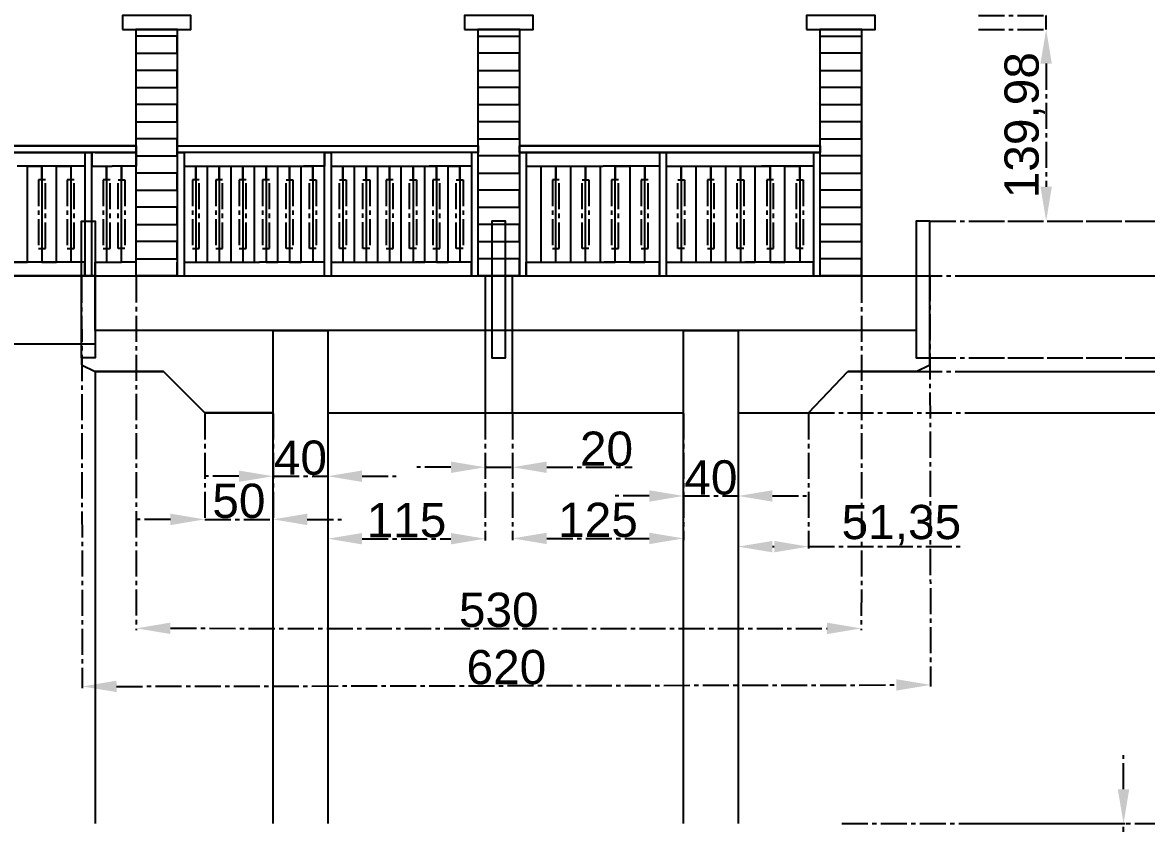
# Model space of a CAD drawing. Header units: centimetres. Extents: x -483 to 5478, y -332 to 3204.
# Drawn here: x 1262 to 2083, y 2025 to 2610 of the extents above; entities that cross this region are included whole.
import ezdxf

# ---------------------------------------------------------------- set-up
doc = ezdxf.new("R2010")
doc.units = ezdxf.units.CM
doc.linetypes.add('AXES2', pattern=[28.575, 19.05, -3.175, 3.175, -3.175])
doc.styles.get("Standard").update_dxf_attribs({"font": 'arial.ttf'})
doc.dimstyles.new('ISO-25', dxfattribs={"dimtxt": 25, "dimasz": 25, "dimexe": 1.25, "dimexo": 0.625, "dimtad": 1, "dimtxsty": 'Standard', "dimcen": 2.5, "dimadec": 0, "dimazin": 0, "dimtfac": 1, "dimtmove": 0, "dimatfit": 3, "dimfxl": 1, "dimarcsym": 0})

# ---------------------------------------------------------------- blocks, each defined once
blk = doc.blocks.new('*D111')
at = {"color": 0, "linetype": 'AXES2', "lineweight": -2, "transparency": 16777216}
for p, q in [((2066.56, 2049.64), (2066.56, 2074.64)), ((1860.56, 2024.64), (2067.81, 2024.64)), ((2066.56, 1974.64), (2066.56, 2024.64)), ((1860.56, 1974.64), (2067.81, 1974.64)), ((2066.56, 1949.64), (2066.56, 1924.64))]:
    blk.add_line(p, q, dxfattribs=at)
at = {"color": 0, "linetype": 'AXES2', "transparency": 16777216}
for points in [[(2062.39, 2049.64), (2070.73, 2049.64), (2066.56, 2024.64)], [(2062.39, 1949.64), (2070.73, 1949.64), (2066.56, 1974.64)]]:
    blk.add_solid(points, dxfattribs=at)
at = {"layer": 'Defpoints', "color": 0, "linetype": 'AXES2', "transparency": 16777216}
for p in [(1859.94, 2024.64), (2066.56, 2024.64), (1859.94, 1974.64)]:
    blk.add_point(p, dxfattribs=at)
at = {"color": 0, "linetype": 'AXES2', "transparency": 16777216, "insert": (2053.17, 1999.64), "char_height": 25, "attachment_point": 5, "rotation": 90}
blk.add_mtext('50', dxfattribs=at)
blk = doc.blocks.new('*D117')
at = {"color": 0, "linetype": 'AXES2', "lineweight": -2, "transparency": 16777216}
for p, q in [((2010.01, 2639.64), (2010.01, 2699.26)), ((1960.56, 2614.64), (2011.26, 2614.64)), ((2010.01, 2604.64), (2010.01, 2614.64)), ((1960.56, 2604.64), (2011.26, 2604.64)), ((2010.01, 2579.64), (2010.01, 2554.64))]:
    blk.add_line(p, q, dxfattribs=at)
at = {"color": 0, "linetype": 'AXES2', "transparency": 16777216}
for points in [[(2005.84, 2639.64), (2014.17, 2639.64), (2010.01, 2614.64)], [(2005.84, 2579.64), (2014.17, 2579.64), (2010.01, 2604.64)]]:
    blk.add_solid(points, dxfattribs=at)
at = {"layer": 'Defpoints', "color": 0, "linetype": 'AXES2', "transparency": 16777216}
for p in [(1959.94, 2614.64), (2010.01, 2614.64), (1959.94, 2604.64)]:
    blk.add_point(p, dxfattribs=at)
at = {"color": 0, "linetype": 'AXES2', "transparency": 16777216, "insert": (1996.62, 2681.95), "char_height": 25, "attachment_point": 5, "rotation": 90}
blk.add_mtext('10', dxfattribs=at)
blk = doc.blocks.new('*D118')
at = {"color": 0, "linetype": 'AXES2', "lineweight": -2, "transparency": 16777216}
for p, q in [((1960.56, 2604.64), (2011.26, 2604.64)), ((2010.01, 2579.64), (2010.01, 2489.66)), ((1960.56, 2464.66), (2011.26, 2464.66))]:
    blk.add_line(p, q, dxfattribs=at)
at = {"color": 0, "linetype": 'AXES2', "transparency": 16777216}
for points in [[(2005.84, 2579.64), (2014.17, 2579.64), (2010.01, 2604.64)], [(2005.84, 2489.66), (2014.17, 2489.66), (2010.01, 2464.66)]]:
    blk.add_solid(points, dxfattribs=at)
at = {"layer": 'Defpoints', "color": 0, "linetype": 'AXES2', "transparency": 16777216}
for p in [(1959.94, 2604.64), (1959.94, 2464.66), (2010.01, 2464.66)]:
    blk.add_point(p, dxfattribs=at)
at = {"color": 0, "linetype": 'AXES2', "transparency": 16777216, "insert": (1994.36, 2534.65), "char_height": 25, "attachment_point": 5, "rotation": 90}
blk.add_mtext('139,98', dxfattribs=at)
blk = doc.blocks.new('*D119')
at = {"color": 0, "linetype": 'AXES2', "lineweight": -2, "transparency": 16777216}
for p, q in [((2503.73, 2489.66), (2503.73, 2514.66)), ((1960.56, 2464.66), (2504.98, 2464.66)), ((2503.73, 2464.66), (2503.73, 2424.64)), ((1960.56, 2424.64), (2504.98, 2424.64)), ((2503.73, 2399.64), (2503.73, 2288.27))]:
    blk.add_line(p, q, dxfattribs=at)
at = {"color": 0, "linetype": 'AXES2', "transparency": 16777216}
for points in [[(2499.56, 2489.66), (2507.89, 2489.66), (2503.73, 2464.66)], [(2499.56, 2399.64), (2507.89, 2399.64), (2503.73, 2424.64)]]:
    blk.add_solid(points, dxfattribs=at)
at = {"layer": 'Defpoints', "color": 0, "linetype": 'AXES2', "transparency": 16777216}
for p in [(1959.94, 2464.66), (1959.94, 2424.64), (2503.73, 2424.64)]:
    blk.add_point(p, dxfattribs=at)
at = {"color": 0, "linetype": 'AXES2', "transparency": 16777216, "insert": (2488.08, 2331.46), "char_height": 25, "attachment_point": 5, "rotation": 90}
blk.add_mtext('40,02', dxfattribs=at)
blk = doc.blocks.new('*D120')
at = {"color": 0, "linetype": 'AXES2', "lineweight": -2, "transparency": 16777216}
for p, q in [((2403.25, 2389.66), (2403.25, 2414.66)), ((1960.56, 2364.66), (2404.5, 2364.66)), ((2403.25, 2364.66), (2403.25, 2354.66)), ((1960.56, 2354.66), (2404.5, 2354.66)), ((2403.25, 2329.66), (2403.25, 2270.03))]:
    blk.add_line(p, q, dxfattribs=at)
at = {"color": 0, "linetype": 'AXES2', "transparency": 16777216}
for points in [[(2399.08, 2389.66), (2407.41, 2389.66), (2403.25, 2364.66)], [(2399.08, 2329.66), (2407.41, 2329.66), (2403.25, 2354.66)]]:
    blk.add_solid(points, dxfattribs=at)
at = {"layer": 'Defpoints', "color": 0, "linetype": 'AXES2', "transparency": 16777216}
for p in [(1959.94, 2364.66), (1959.94, 2354.66), (2403.25, 2354.66)]:
    blk.add_point(p, dxfattribs=at)
at = {"color": 0, "linetype": 'AXES2', "transparency": 16777216, "insert": (2389.86, 2287.34), "char_height": 25, "attachment_point": 5, "rotation": 90}
blk.add_mtext('10', dxfattribs=at)
blk = doc.blocks.new('*D121')
at = {"color": 0, "linetype": 'AXES2', "lineweight": -2, "transparency": 16777216}
for p, q in [((2294.49, 2379.66), (2294.49, 2404.66)), ((1960.56, 2354.66), (2295.74, 2354.66)), ((2294.49, 2354.66), (2294.49, 2324.66)), ((1960.56, 2324.66), (2295.74, 2324.66)), ((2294.49, 2299.66), (2294.49, 2237.7))]:
    blk.add_line(p, q, dxfattribs=at)
at = {"color": 0, "linetype": 'AXES2', "transparency": 16777216}
for points in [[(2290.32, 2379.66), (2298.66, 2379.66), (2294.49, 2354.66)], [(2290.32, 2299.66), (2298.66, 2299.66), (2294.49, 2324.66)]]:
    blk.add_solid(points, dxfattribs=at)
at = {"layer": 'Defpoints', "color": 0, "linetype": 'AXES2', "transparency": 16777216}
for p in [(1959.94, 2354.66), (1959.94, 2324.66), (2294.49, 2324.66)]:
    blk.add_point(p, dxfattribs=at)
at = {"color": 0, "linetype": 'AXES2', "transparency": 16777216, "insert": (2281.09, 2256.18), "char_height": 25, "attachment_point": 5, "rotation": 90}
blk.add_mtext('30', dxfattribs=at)
blk = doc.blocks.new('*D122')
at = {"color": 0, "linetype": 'AXES2', "lineweight": -2, "transparency": 16777216}
for p, q in [((1960.56, 2324.66), (2143.24, 2324.66)), ((2141.99, 2049.64), (2141.99, 2299.66)), ((1960.56, 2024.64), (2143.24, 2024.64))]:
    blk.add_line(p, q, dxfattribs=at)
at = {"color": 0, "linetype": 'AXES2', "transparency": 16777216}
for points in [[(2137.83, 2299.66), (2146.16, 2299.66), (2141.99, 2324.66)], [(2137.83, 2049.64), (2146.16, 2049.64), (2141.99, 2024.64)]]:
    blk.add_solid(points, dxfattribs=at)
at = {"layer": 'Defpoints', "color": 0, "linetype": 'AXES2', "transparency": 16777216}
for p in [(1959.94, 2324.66), (2141.99, 2324.66), (1959.94, 2024.64)]:
    blk.add_point(p, dxfattribs=at)
at = {"color": 0, "linetype": 'AXES2', "transparency": 16777216, "insert": (2126.34, 2174.65), "char_height": 25, "attachment_point": 5, "rotation": 90}
blk.add_mtext('300,02', dxfattribs=at)
blk = doc.blocks.new('*D139')
at = {"color": 0, "linetype": 'AXES2', "lineweight": -2, "transparency": 16777216}
for p, q in [((1344.94, 2424.09), (1344.91, 2165.93)), ((1874.94, 2424.03), (1874.91, 2165.88)), ((1369.91, 2167.18), (1849.91, 2167.13))]:
    blk.add_line(p, q, dxfattribs=at)
at = {"color": 0, "linetype": 'AXES2', "transparency": 16777216}
for points in [[(1369.91, 2171.35), (1369.91, 2163.01), (1344.91, 2167.18)], [(1849.91, 2171.3), (1849.91, 2162.96), (1874.91, 2167.13)]]:
    blk.add_solid(points, dxfattribs=at)
at = {"layer": 'Defpoints', "color": 0, "linetype": 'AXES2', "transparency": 16777216}
for p in [(1344.94, 2424.71), (1874.94, 2424.66), (1874.91, 2167.13)]:
    blk.add_point(p, dxfattribs=at)
at = {"color": 0, "linetype": 'AXES2', "transparency": 16777216, "insert": (1609.91, 2180.55), "char_height": 25, "attachment_point": 5, "rotation": 359.994}
blk.add_mtext('530', dxfattribs=at)
blk = doc.blocks.new('*D140')
at = {"color": 0, "linetype": 'AXES2', "lineweight": -2, "transparency": 16777216}
for p, q in [((1304.94, 2424.01), (1305.49, 2123.48)), ((1924.94, 2425.16), (1925.49, 2124.63)), ((1330.49, 2124.78), (1900.49, 2125.83))]:
    blk.add_line(p, q, dxfattribs=at)
at = {"color": 0, "linetype": 'AXES2', "transparency": 16777216}
for points in [[(1330.48, 2128.95), (1330.5, 2120.61), (1305.49, 2124.73)], [(1900.48, 2130), (1900.5, 2121.67), (1925.49, 2125.88)]]:
    blk.add_solid(points, dxfattribs=at)
at = {"layer": 'Defpoints', "color": 0, "linetype": 'AXES2', "transparency": 16777216}
for p in [(1304.94, 2424.64), (1924.94, 2425.78), (1925.49, 2125.88)]:
    blk.add_point(p, dxfattribs=at)
at = {"color": 0, "linetype": 'AXES2', "transparency": 16777216, "insert": (1615.47, 2138.7), "char_height": 25, "attachment_point": 5, "rotation": 0.10603}
blk.add_mtext('620', dxfattribs=at)
blk = doc.blocks.new('*D141')
at = {"color": 0, "linetype": 'AXES2', "lineweight": -2, "transparency": 16777216}
for p, q in [((1394.94, 2324.03), (1394.94, 2245.49)), ((1444.94, 2324.03), (1444.94, 2245.49)), ((1369.94, 2246.74), (1344.94, 2246.74)), ((1394.94, 2246.74), (1444.94, 2246.74)), ((1469.94, 2246.74), (1494.94, 2246.74))]:
    blk.add_line(p, q, dxfattribs=at)
at = {"color": 0, "linetype": 'AXES2', "transparency": 16777216}
for points in [[(1369.94, 2250.91), (1369.94, 2242.58), (1394.94, 2246.74)], [(1469.94, 2250.91), (1469.94, 2242.58), (1444.94, 2246.74)]]:
    blk.add_solid(points, dxfattribs=at)
at = {"layer": 'Defpoints', "color": 0, "linetype": 'AXES2', "transparency": 16777216}
for p in [(1394.94, 2324.66), (1444.94, 2324.66), (1444.94, 2246.74)]:
    blk.add_point(p, dxfattribs=at)
at = {"color": 0, "linetype": 'AXES2', "transparency": 16777216, "insert": (1419.94, 2260.13), "char_height": 25, "attachment_point": 5}
blk.add_mtext('50', dxfattribs=at)
blk = doc.blocks.new('*D142')
at = {"color": 0, "linetype": 'AXES2', "lineweight": -2, "transparency": 16777216}
for p, q in [((1444.94, 2324.03), (1444.94, 2277.02)), ((1484.94, 2324.03), (1484.94, 2277.02)), ((1419.94, 2278.27), (1394.94, 2278.27)), ((1444.94, 2278.27), (1484.94, 2278.27)), ((1509.94, 2278.27), (1534.94, 2278.27))]:
    blk.add_line(p, q, dxfattribs=at)
at = {"color": 0, "linetype": 'AXES2', "transparency": 16777216}
for points in [[(1419.94, 2282.44), (1419.94, 2274.1), (1444.94, 2278.27)], [(1509.94, 2282.44), (1509.94, 2274.1), (1484.94, 2278.27)]]:
    blk.add_solid(points, dxfattribs=at)
at = {"layer": 'Defpoints', "color": 0, "linetype": 'AXES2', "transparency": 16777216}
for p in [(1444.94, 2324.66), (1484.94, 2324.66), (1484.94, 2278.27)]:
    blk.add_point(p, dxfattribs=at)
at = {"color": 0, "linetype": 'AXES2', "transparency": 16777216, "insert": (1464.94, 2291.66), "char_height": 25, "attachment_point": 5}
blk.add_mtext('40', dxfattribs=at)
blk = doc.blocks.new('*D143')
at = {"color": 0, "linetype": 'AXES2', "lineweight": -2, "transparency": 16777216}
for p, q in [((1484.94, 2324.03), (1484.94, 2231.39)), ((1599.94, 2324.03), (1599.94, 2231.39)), ((1509.94, 2232.64), (1574.94, 2232.64))]:
    blk.add_line(p, q, dxfattribs=at)
at = {"color": 0, "linetype": 'AXES2', "transparency": 16777216}
for points in [[(1509.94, 2236.8), (1509.94, 2228.47), (1484.94, 2232.64)], [(1574.94, 2236.8), (1574.94, 2228.47), (1599.94, 2232.64)]]:
    blk.add_solid(points, dxfattribs=at)
at = {"layer": 'Defpoints', "color": 0, "linetype": 'AXES2', "transparency": 16777216}
for p in [(1484.94, 2324.66), (1599.94, 2324.66), (1599.94, 2232.64)]:
    blk.add_point(p, dxfattribs=at)
at = {"color": 0, "linetype": 'AXES2', "transparency": 16777216, "insert": (1542.44, 2246.02), "char_height": 25, "attachment_point": 5}
blk.add_mtext('115', dxfattribs=at)
blk = doc.blocks.new('*D144')
at = {"color": 0, "linetype": 'AXES2', "lineweight": -2, "transparency": 16777216}
for p, q in [((1599.94, 2324.03), (1599.94, 2283.56)), ((1619.94, 2324.03), (1619.94, 2283.56)), ((1574.94, 2284.81), (1549.94, 2284.81)), ((1599.94, 2284.81), (1619.94, 2284.81)), ((1644.94, 2284.81), (1707.34, 2284.81))]:
    blk.add_line(p, q, dxfattribs=at)
at = {"color": 0, "linetype": 'AXES2', "transparency": 16777216}
for points in [[(1574.94, 2288.98), (1574.94, 2280.65), (1599.94, 2284.81)], [(1644.94, 2288.98), (1644.94, 2280.65), (1619.94, 2284.81)]]:
    blk.add_solid(points, dxfattribs=at)
at = {"layer": 'Defpoints', "color": 0, "linetype": 'AXES2', "transparency": 16777216}
for p in [(1599.94, 2324.66), (1619.94, 2324.66), (1619.94, 2284.81)]:
    blk.add_point(p, dxfattribs=at)
at = {"color": 0, "linetype": 'AXES2', "transparency": 16777216, "insert": (1688.64, 2298.2), "char_height": 25, "attachment_point": 5}
blk.add_mtext('20', dxfattribs=at)
blk = doc.blocks.new('*D145')
at = {"color": 0, "linetype": 'AXES2', "lineweight": -2, "transparency": 16777216}
for p, q in [((1619.94, 2324.03), (1619.94, 2231.6)), ((1744.94, 2324.03), (1744.94, 2231.6)), ((1644.94, 2232.85), (1719.94, 2232.85))]:
    blk.add_line(p, q, dxfattribs=at)
at = {"color": 0, "linetype": 'AXES2', "transparency": 16777216}
for points in [[(1644.94, 2237.01), (1644.94, 2228.68), (1619.94, 2232.85)], [(1719.94, 2237.01), (1719.94, 2228.68), (1744.94, 2232.85)]]:
    blk.add_solid(points, dxfattribs=at)
at = {"layer": 'Defpoints', "color": 0, "linetype": 'AXES2', "transparency": 16777216}
for p in [(1619.94, 2324.66), (1744.94, 2324.66), (1744.94, 2232.85)]:
    blk.add_point(p, dxfattribs=at)
at = {"color": 0, "linetype": 'AXES2', "transparency": 16777216, "insert": (1682.44, 2246.24), "char_height": 25, "attachment_point": 5}
blk.add_mtext('125', dxfattribs=at)
blk = doc.blocks.new('*D146')
at = {"color": 0, "linetype": 'AXES2', "lineweight": -2, "transparency": 16777216}
for p, q in [((1744.94, 2324.03), (1744.94, 2262.6)), ((1784.94, 2324.03), (1784.94, 2262.6)), ((1719.94, 2263.85), (1694.94, 2263.85)), ((1744.94, 2263.85), (1784.94, 2263.85)), ((1809.94, 2263.85), (1834.94, 2263.85))]:
    blk.add_line(p, q, dxfattribs=at)
at = {"color": 0, "linetype": 'AXES2', "transparency": 16777216}
for points in [[(1719.94, 2268.01), (1719.94, 2259.68), (1744.94, 2263.85)], [(1809.94, 2268.01), (1809.94, 2259.68), (1784.94, 2263.85)]]:
    blk.add_solid(points, dxfattribs=at)
at = {"layer": 'Defpoints', "color": 0, "linetype": 'AXES2', "transparency": 16777216}
for p in [(1744.94, 2324.66), (1784.94, 2324.66), (1784.94, 2263.85)]:
    blk.add_point(p, dxfattribs=at)
at = {"color": 0, "linetype": 'AXES2', "transparency": 16777216, "insert": (1764.94, 2277.24), "char_height": 25, "attachment_point": 5}
blk.add_mtext('40', dxfattribs=at)
blk = doc.blocks.new('*D147')
at = {"color": 0, "linetype": 'AXES2', "lineweight": -2, "transparency": 16777216}
for p, q in [((1784.94, 2324.03), (1784.94, 2225.6)), ((1836.29, 2324.03), (1836.29, 2225.6)), ((1809.94, 2226.85), (1811.29, 2226.85)), ((1836.29, 2226.85), (1947.09, 2226.85))]:
    blk.add_line(p, q, dxfattribs=at)
at = {"color": 0, "linetype": 'AXES2', "transparency": 16777216}
for points in [[(1809.94, 2231.01), (1809.94, 2222.68), (1784.94, 2226.85)], [(1811.29, 2231.01), (1811.29, 2222.68), (1836.29, 2226.85)]]:
    blk.add_solid(points, dxfattribs=at)
at = {"layer": 'Defpoints', "color": 0, "linetype": 'AXES2', "transparency": 16777216}
for p in [(1784.94, 2324.66), (1836.29, 2324.66), (1836.29, 2226.85)]:
    blk.add_point(p, dxfattribs=at)
at = {"color": 0, "linetype": 'AXES2', "transparency": 16777216, "insert": (1904.19, 2242.5), "char_height": 25, "attachment_point": 5}
blk.add_mtext('51,35', dxfattribs=at)

msp = doc.modelspace()

# ---------------------------------------------------------------- hatches: boundary and pattern name
at = {"linetype": 'AXES2'}
h = msp.add_hatch(dxfattribs=at)
h.set_pattern_fill('ESCHER', color=256)
h.set_pattern_definition([(60, (76.89, 2533.01), (-30.48, -7e-09), [27.94, -2.54]), (180, (76.89, 2533.01), (15.24, -26.39645), [27.94, -2.54]), (300, (76.89, 2533.01), (30.48, -7e-09), [27.94, -2.54]), (60, (79.43, 2533.01), (-30.48, -7e-09), [5.08, -25.4]), (300, (79.43, 2533.01), (30.48, -7e-09), [5.08, -25.4]), (60, (75.62, 2535.21), (-30.48, -7e-09), [5.08, -25.4]), (180, (75.62, 2535.21), (15.24, -26.39645), [5.08, -25.4]), (300, (75.62, 2530.81), (30.48, -7e-09), [5.08, -25.4]), (180, (75.62, 2530.81), (15.24, -26.39645), [5.08, -25.4]), (60, (66.73, 2533.01), (-30.48, -7e-09), [5.08, -25.4]), (300, (66.73, 2533.01), (30.48, -7e-09), [5.08, -25.4]), (60, (81.97, 2524.211), (-30.48, -7e-09), [5.08, -25.4]), (180, (81.97, 2524.211), (15.24, -26.39645), [5.08, -25.4]), (300, (81.97, 2541.81), (30.48, -7e-09), [5.08, -25.4]), (180, (81.97, 2541.81), (15.24, -26.39645), [5.08, -25.4]), (0, (81.97, 2537.41), (-15.24, 26.39645), [17.78, -12.7]), (0, (81.97, 2528.61), (-15.24, 26.39645), [17.78, -12.7]), (120, (78.16, 2539.61), (-30.48, 7e-09), [17.78, -12.7]), (120, (70.54, 2535.21), (-30.48, 7e-09), [17.78, -12.7]), (240, (70.54, 2530.81), (15.24, -26.39645), [17.78, -12.7]), (240, (78.16, 2526.41), (15.24, -26.39645), [17.78, -12.7])])
h.paths.add_polyline_path([(1569.652, 2536.78), (1466.662, 2536.78), (1361.357, 2536.78), (1183.149, 2536.78), (522.391, 2536.78)])
at = {"linetype": 'AXES2', "true_color": 0x636466}
h = msp.add_hatch(dxfattribs=at)
h.set_pattern_fill('GRASS', color=251)
h.set_pattern_definition([(90, (3110.786, 2192.773), (-17.96051, 17.96051), [4.7625, -31.15852]), (45, (3110.786, 2192.773), (-17.96051, 17.96051), [4.7625, -20.6375]), (135, (3110.786, 2192.773), (-17.96051, -17.96051), [4.7625, -20.6375])])
edge = h.paths.add_edge_path()
edge.add_line((214.936, 2374.637), (214.936, 2324.637))
edge.add_line((914.936, 1974.637), (214.936, 2324.637))
edge.add_line((214.936, 2374.637), (914.936, 2024.637))
edge.add_line((914.936, 2024.637), (1359.936, 2024.637))
edge.add_line((1357.792, 1924.637), (914.936, 1974.637))

# ---------------------------------------------------------------- linework, layer by layer
at = {"linetype": 'ByBlock'}
for p, q in [((1374.936, 2599.655), (1344.936, 2599.655)), ((1374.936, 2587.155), (1374.936, 2599.655)), ((1594.936, 2587.155), (1594.936, 2599.655)), ((1594.936, 2599.655), (1624.936, 2599.655)), ((1844.936, 2587.155), (1844.936, 2599.655)), ((1844.936, 2599.655), (1874.936, 2599.655)), ((1344.936, 2574.655), (1344.936, 2587.155)), ((1344.936, 2587.155), (1374.936, 2587.155)), ((1624.936, 2587.155), (1594.936, 2587.155)), ((1624.936, 2574.655), (1624.936, 2587.155)), ((1874.936, 2587.155), (1844.936, 2587.155)), ((1874.936, 2574.655), (1874.936, 2587.155)), ((1374.936, 2574.655), (1344.936, 2574.655)), ((1374.936, 2562.155), (1374.936, 2574.655)), ((1594.936, 2562.155), (1594.936, 2574.655)), ((1594.936, 2574.655), (1624.936, 2574.655)), ((1844.936, 2562.155), (1844.936, 2574.655)), ((1844.936, 2574.655), (1874.936, 2574.655)), ((1344.936, 2549.655), (1344.936, 2562.155)), ((1344.936, 2562.155), (1374.936, 2562.155)), ((1624.936, 2562.155), (1594.936, 2562.155)), ((1624.936, 2549.655), (1624.936, 2562.155)), ((1874.936, 2562.155), (1844.936, 2562.155)), ((1874.936, 2549.655), (1874.936, 2562.155)), ((1374.936, 2549.655), (1344.936, 2549.655)), ((1374.936, 2537.155), (1374.936, 2549.655)), ((1594.936, 2537.155), (1594.936, 2549.655)), ((1594.936, 2549.655), (1624.936, 2549.655)), ((1844.936, 2537.155), (1844.936, 2549.655)), ((1844.936, 2549.655), (1874.936, 2549.655)), ((1344.936, 2524.655), (1344.936, 2537.155)), ((1344.936, 2537.155), (1374.936, 2537.155)), ((1624.936, 2537.155), (1594.936, 2537.155)), ((1624.936, 2524.655), (1624.936, 2537.155)), ((1874.936, 2537.155), (1844.936, 2537.155)), ((1874.936, 2524.655), (1874.936, 2537.155)), ((1374.936, 2524.655), (1344.936, 2524.655)), ((1374.936, 2512.155), (1374.936, 2524.655)), ((1594.936, 2512.155), (1594.936, 2524.655)), ((1594.936, 2524.655), (1624.936, 2524.655)), ((1844.936, 2512.155), (1844.936, 2524.655)), ((1844.936, 2524.655), (1874.936, 2524.655)), ((1344.936, 2519.637), (104.936, 2519.637)), ((104.936, 2519.637), (1344.936, 2519.637)), ((1344.936, 2514.637), (104.936, 2514.637)), ((1181.606, 2514.637), (1312.436, 2514.637)), ((1312.436, 2514.637), (1307.436, 2514.637)), ((1307.436, 2514.637), (1307.436, 2424.637)), ((1307.436, 2514.637), (1307.436, 2504.637)), ((1312.436, 2424.637), (1312.436, 2514.637)), ((1314.936, 2514.637), (1312.436, 2514.637)), ((1312.436, 2514.637), (1312.436, 2504.637)), ((1314.936, 2514.637), (1344.936, 2514.637)), ((1344.936, 2514.637), (1344.936, 2519.637)), ((1344.936, 2519.637), (1344.936, 2514.637)), ((1344.936, 2514.637), (1344.936, 2504.637)), ((1374.936, 2514.637), (1374.936, 2519.637)), ((1374.936, 2519.637), (1594.936, 2519.637)), ((1374.936, 2514.637), (1379.936, 2514.637)), ((1374.936, 2514.637), (1374.936, 2504.637)), ((1594.936, 2514.637), (1374.936, 2514.637)), ((1379.936, 2514.637), (1379.936, 2424.637)), ((1482.436, 2424.655), (1482.436, 2514.655)), ((1482.436, 2514.655), (1487.436, 2514.655)), ((1482.436, 2514.655), (1482.436, 2504.655)), ((1487.436, 2514.655), (1487.436, 2424.655)), ((1594.936, 2514.637), (1589.936, 2514.637)), ((1589.936, 2514.637), (1589.936, 2424.637)), ((1589.936, 2514.637), (1589.936, 2504.637)), ((1594.936, 2519.637), (1594.936, 2514.637)), ((1624.936, 2519.637), (1624.936, 2514.637)), ((1844.936, 2519.637), (1624.936, 2519.637)), ((1624.936, 2514.637), (1624.936, 2519.637)), ((1624.936, 2519.637), (1844.936, 2519.637)), ((1624.936, 2514.637), (1629.936, 2514.637)), ((1624.936, 2514.637), (1844.936, 2514.637)), ((1844.936, 2514.637), (1624.936, 2514.637)), ((1629.936, 2514.637), (1629.936, 2424.637)), ((1629.936, 2514.637), (1629.936, 2504.637)), ((1732.436, 2514.655), (1727.436, 2514.655)), ((1727.436, 2514.655), (1727.436, 2424.655)), ((1727.436, 2514.637), (1727.436, 2504.637)), ((1732.436, 2424.655), (1732.436, 2514.655)), ((1844.936, 2514.637), (1839.936, 2514.637)), ((1839.936, 2514.637), (1839.936, 2424.637)), ((1839.936, 2514.637), (1839.936, 2504.637)), ((1844.936, 2514.637), (1844.936, 2519.637)), ((1844.936, 2519.637), (1844.936, 2514.637)), ((1344.936, 2499.655), (1344.936, 2512.155)), ((1344.936, 2512.155), (1374.936, 2512.155)), ((1624.936, 2512.155), (1594.936, 2512.155)), ((1624.936, 2499.655), (1624.936, 2512.155)), ((1874.936, 2512.155), (1844.936, 2512.155)), ((1874.936, 2499.655), (1874.936, 2512.155)), ((1307.436, 2504.637), (1257.966, 2504.637)), ((1265.526, 2434.637), (1265.526, 2504.637)), ((1265.526, 2504.637), (1276.016, 2504.637)), ((1276.016, 2504.637), (1276.016, 2434.637)), ((1286.506, 2434.637), (1286.506, 2504.637)), ((1286.506, 2504.637), (1296.996, 2504.637)), ((1296.996, 2504.637), (1296.996, 2434.637)), ((1312.436, 2504.637), (1327.253, 2504.637)), ((1312.436, 2504.637), (1323.266, 2504.637)), ((1323.266, 2504.637), (1323.266, 2434.637)), ((1344.936, 2504.637), (1327.253, 2504.637)), ((1334.096, 2434.637), (1334.096, 2504.637)), ((1374.936, 2499.655), (1344.936, 2499.655)), ((1374.936, 2487.155), (1374.936, 2499.655)), ((1379.936, 2504.637), (1467.111, 2504.637)), ((1379.936, 2504.637), (1388.476, 2504.637)), ((1388.476, 2504.637), (1388.476, 2434.637)), ((1397.016, 2434.637), (1397.016, 2504.637)), ((1397.016, 2504.637), (1405.556, 2504.637)), ((1405.556, 2504.637), (1405.556, 2434.637)), ((1414.196, 2434.637), (1414.196, 2504.637)), ((1414.196, 2504.637), (1422.736, 2504.637)), ((1422.736, 2504.637), (1422.736, 2434.637)), ((1431.276, 2434.637), (1431.276, 2504.637)), ((1431.276, 2504.637), (1439.816, 2504.637)), ((1439.816, 2504.637), (1439.816, 2434.637)), ((1448.356, 2434.637), (1448.356, 2504.637)), ((1448.356, 2504.637), (1456.896, 2504.637)), ((1456.896, 2504.637), (1456.896, 2434.637)), ((1465.436, 2434.637), (1465.436, 2504.637)), ((1465.436, 2504.637), (1473.976, 2504.637)), ((1482.436, 2504.655), (1467.111, 2504.637)), ((1473.976, 2504.637), (1473.976, 2434.637)), ((1487.436, 2504.661), (1560.022, 2504.661)), ((1487.436, 2504.661), (1495.976, 2504.661)), ((1495.976, 2504.661), (1495.976, 2434.661)), ((1504.516, 2434.661), (1504.516, 2504.661)), ((1504.516, 2504.661), (1513.056, 2504.661)), ((1513.056, 2504.661), (1513.056, 2434.661)), ((1521.596, 2434.661), (1521.596, 2504.661)), ((1521.596, 2504.661), (1530.136, 2504.661)), ((1530.136, 2504.661), (1530.136, 2434.661)), ((1538.676, 2434.661), (1538.676, 2504.661)), ((1538.676, 2504.661), (1547.216, 2504.661)), ((1547.216, 2504.661), (1547.216, 2434.661)), ((1555.756, 2434.661), (1555.756, 2504.661)), ((1555.756, 2504.661), (1564.296, 2504.661)), ((1589.936, 2504.637), (1558.911, 2504.637)), ((1564.296, 2504.661), (1564.296, 2434.661)), ((1572.836, 2434.661), (1572.836, 2504.661)), ((1572.836, 2504.661), (1581.376, 2504.661)), ((1581.376, 2504.661), (1581.376, 2434.661)), ((1594.936, 2487.155), (1594.936, 2499.655)), ((1594.936, 2499.655), (1624.936, 2499.655)), ((1629.936, 2504.637), (1686.247, 2504.637)), ((1629.936, 2504.637), (1640.766, 2504.637)), ((1640.766, 2504.637), (1640.766, 2434.637)), ((1651.596, 2434.637), (1651.596, 2504.637)), ((1651.596, 2504.637), (1662.426, 2504.637)), ((1662.426, 2504.637), (1662.426, 2434.637)), ((1673.256, 2434.637), (1673.256, 2504.637)), ((1673.256, 2504.637), (1684.086, 2504.637)), ((1684.086, 2504.637), (1684.086, 2434.637)), ((1727.436, 2504.637), (1686.247, 2504.637)), ((1694.916, 2434.637), (1694.916, 2504.637)), ((1694.916, 2504.637), (1705.746, 2504.637)), ((1705.746, 2504.637), (1705.746, 2434.637)), ((1716.576, 2434.637), (1716.576, 2504.637)), ((1732.436, 2504.637), (1801.89, 2504.637)), ((1732.436, 2504.637), (1743.266, 2504.637)), ((1743.266, 2504.637), (1743.266, 2434.637)), ((1754.096, 2434.637), (1754.096, 2504.637)), ((1754.096, 2504.637), (1764.926, 2504.637)), ((1764.926, 2504.637), (1764.926, 2434.637)), ((1775.756, 2434.637), (1775.756, 2504.637)), ((1775.756, 2504.637), (1786.586, 2504.637)), ((1786.586, 2504.637), (1786.586, 2434.637)), ((1797.416, 2434.637), (1797.416, 2504.637)), ((1797.416, 2504.637), (1808.246, 2504.637)), ((1839.936, 2504.637), (1801.89, 2504.637)), ((1808.246, 2504.637), (1808.246, 2434.637)), ((1819.076, 2434.637), (1819.076, 2504.637)), ((1819.076, 2504.637), (1829.906, 2504.637)), ((1829.906, 2504.637), (1829.906, 2434.637)), ((1844.936, 2487.155), (1844.936, 2499.655)), ((1844.936, 2499.655), (1874.936, 2499.655)), ((1344.936, 2474.655), (1344.936, 2487.155)), ((1344.936, 2487.155), (1374.936, 2487.155)), ((1624.936, 2487.155), (1594.936, 2487.155)), ((1624.936, 2474.655), (1624.936, 2487.155)), ((1874.936, 2487.155), (1844.936, 2487.155)), ((1874.936, 2474.655), (1874.936, 2487.155)), ((1374.936, 2474.655), (1344.936, 2474.655)), ((1374.936, 2462.155), (1374.936, 2474.655)), ((1594.936, 2462.155), (1594.936, 2474.655)), ((1594.936, 2474.655), (1624.936, 2474.655)), ((1844.936, 2462.155), (1844.936, 2474.655)), ((1844.936, 2474.655), (1874.936, 2474.655)), ((1344.936, 2449.655), (1344.936, 2462.155)), ((1344.936, 2462.155), (1374.936, 2462.155)), ((1624.936, 2462.155), (1594.936, 2462.155)), ((1624.936, 2449.655), (1624.936, 2462.155)), ((1874.936, 2462.155), (1844.936, 2462.155)), ((1874.936, 2449.655), (1874.936, 2462.155)), ((1374.936, 2449.655), (1344.936, 2449.655)), ((1374.936, 2437.155), (1374.936, 2449.655)), ((1594.936, 2437.155), (1594.936, 2449.655)), ((1594.936, 2449.655), (1624.936, 2449.655)), ((1844.936, 2437.155), (1844.936, 2449.655)), ((1844.936, 2449.655), (1874.936, 2449.655)), ((1307.436, 2434.642), (1254.508, 2434.637)), ((1255.036, 2434.637), (1265.526, 2434.637)), ((1276.016, 2434.637), (1286.506, 2434.637)), ((1307.436, 2424.642), (1307.436, 2434.642)), ((1314.936, 2434.637), (1333.953, 2434.655)), ((1314.936, 2424.637), (1314.936, 2434.637)), ((1323.266, 2434.637), (1334.096, 2434.637)), ((1344.936, 2434.655), (1333.953, 2434.655)), ((1344.936, 2424.655), (1344.936, 2437.155)), ((1344.936, 2437.155), (1374.936, 2437.155)), ((1344.936, 2424.655), (1344.936, 2434.655)), ((1374.936, 2424.655), (1374.936, 2434.655)), ((1379.936, 2434.658), (1434.907, 2434.658)), ((1388.476, 2434.637), (1397.016, 2434.637)), ((1405.556, 2434.637), (1414.196, 2434.637)), ((1422.736, 2434.637), (1431.276, 2434.637)), ((1482.436, 2434.655), (1434.907, 2434.658)), ((1439.816, 2434.637), (1448.356, 2434.637)), ((1456.896, 2434.637), (1465.436, 2434.637)), ((1482.436, 2424.655), (1482.436, 2434.655)), ((1487.436, 2434.655), (1548.917, 2434.655)), ((1495.976, 2434.661), (1504.516, 2434.661)), ((1513.056, 2434.661), (1521.596, 2434.661)), ((1530.136, 2434.661), (1538.676, 2434.661)), ((1547.216, 2434.661), (1555.756, 2434.661)), ((1589.936, 2434.637), (1548.917, 2434.655)), ((1564.296, 2434.661), (1572.836, 2434.661)), ((1589.936, 2424.637), (1589.936, 2434.637)), ((1624.936, 2437.155), (1594.936, 2437.155)), ((1624.936, 2424.655), (1624.936, 2437.155)), ((1629.936, 2424.655), (1629.936, 2434.655)), ((1629.936, 2434.655), (1686.987, 2434.655)), ((1640.766, 2434.637), (1651.596, 2434.637)), ((1662.426, 2434.637), (1673.256, 2434.637)), ((1684.086, 2434.637), (1694.916, 2434.637)), ((1727.436, 2434.655), (1686.987, 2434.655)), ((1705.746, 2434.637), (1716.576, 2434.637)), ((1727.436, 2424.655), (1727.436, 2434.655)), ((1732.436, 2434.655), (1789.675, 2434.655)), ((1743.266, 2434.637), (1754.096, 2434.637)), ((1764.926, 2434.637), (1775.756, 2434.637)), ((1786.586, 2434.637), (1797.416, 2434.637)), ((1839.936, 2434.637), (1789.675, 2434.655)), ((1808.246, 2434.637), (1819.076, 2434.637)), ((1839.936, 2424.637), (1839.936, 2434.637)), ((1874.936, 2437.155), (1844.936, 2437.155)), ((1874.936, 2424.655), (1874.936, 2437.155)), ((1314.936, 2424.655), (1304.936, 2424.637)), ((1314.936, 2424.637), (1312.436, 2424.637)), ((1314.936, 2424.637), (1314.936, 2374.637)), ((1314.936, 2424.637), (1914.936, 2424.637)), ((1314.936, 2384.637), (1314.936, 2424.637)), ((1314.936, 2424.637), (1314.936, 2424.637)), ((1374.936, 2424.655), (1344.936, 2424.655)), ((1374.936, 2424.655), (1482.436, 2424.655)), ((1624.936, 2424.655), (1594.936, 2424.655)), ((1604.936, 2424.655), (1599.936, 2424.655)), ((1599.936, 2424.655), (1599.936, 2324.655)), ((1619.936, 2324.655), (1619.936, 2424.655)), ((1624.936, 2424.655), (1732.436, 2424.655)), ((1874.936, 2424.655), (1844.936, 2424.655)), ((1914.936, 2424.637), (1914.936, 2384.637)), ((1914.936, 2384.637), (1314.936, 2384.637)), ((1444.936, 2384.637), (1474.936, 2384.637)), ((1444.936, 2384.637), (1484.936, 2384.637)), ((1444.936, 2024.637), (1444.936, 2384.637)), ((1484.936, 2384.637), (1484.936, 2024.637)), ((1744.936, 2024.637), (1744.936, 2384.637)), ((1744.936, 2384.637), (1784.936, 2384.637)), ((1784.936, 2384.637), (1784.936, 2024.637)), ((1314.936, 2374.637), (1264.936, 2374.637)), ((1304.936, 2364.655), (1304.936, 2359.655)), ((1304.936, 2364.655), (1304.936, 2359.655)), ((1304.936, 2359.655), (1314.936, 2354.655)), ((1914.936, 2354.655), (1924.936, 2359.655)), ((1924.936, 2364.655), (1924.936, 2359.655)), ((1924.936, 2359.655), (1924.936, 2364.655)), ((1314.936, 2354.655), (1364.936, 2354.655)), ((1314.936, 2354.655), (1364.936, 2354.655)), ((1364.936, 2354.655), (1314.936, 2354.655)), ((1394.936, 2324.655), (1364.936, 2354.655)), ((1836.291, 2324.655), (1864.936, 2354.655)), ((1914.936, 2354.655), (1864.936, 2354.655)), ((1864.936, 2354.655), (1914.936, 2354.655)), ((1394.936, 2324.655), (1444.936, 2324.655)), ((1444.936, 2324.655), (1394.936, 2324.655)), ((1484.936, 2324.655), (1599.936, 2324.655)), ((1599.936, 2324.655), (1604.936, 2324.655)), ((1599.936, 2324.655), (1619.936, 2324.655)), ((1604.936, 2324.655), (1619.936, 2324.655)), ((1619.936, 2324.655), (1744.936, 2324.655)), ((1784.936, 2324.655), (1836.291, 2324.655))]:
    msp.add_line(p, q, dxfattribs=at)
at = {"linetype": 'AXES2'}
for p, q in [((1276.016, 2504.637), (1276.016, 2494.637)), ((1276.016, 2494.637), (1276.016, 2504.637)), ((1296.996, 2504.637), (1296.996, 2494.637)), ((1323.266, 2504.637), (1323.266, 2494.637)), ((1323.266, 2494.637), (1323.266, 2504.637)), ((1334.096, 2504.637), (1334.096, 2494.637)), ((1334.096, 2494.637), (1334.096, 2504.637)), ((1388.476, 2504.637), (1388.476, 2494.637)), ((1388.476, 2494.637), (1388.476, 2504.637)), ((1405.556, 2504.637), (1405.556, 2494.637)), ((1405.556, 2494.637), (1405.556, 2504.637)), ((1422.736, 2504.637), (1422.736, 2494.637)), ((1422.736, 2494.637), (1422.736, 2504.637)), ((1439.816, 2504.637), (1439.816, 2494.637)), ((1439.816, 2494.637), (1439.816, 2504.637)), ((1456.896, 2504.637), (1456.896, 2494.637)), ((1456.896, 2494.637), (1456.896, 2504.637)), ((1473.976, 2504.637), (1473.976, 2494.637)), ((1473.976, 2494.637), (1473.976, 2504.637)), ((1495.976, 2504.661), (1495.976, 2494.661)), ((1495.976, 2494.661), (1495.976, 2504.661)), ((1513.056, 2504.661), (1513.056, 2494.661)), ((1513.056, 2494.661), (1513.056, 2504.661)), ((1530.136, 2504.661), (1530.136, 2494.661)), ((1530.136, 2494.661), (1530.136, 2504.661)), ((1547.216, 2504.661), (1547.216, 2494.661)), ((1547.216, 2494.661), (1547.216, 2504.661)), ((1564.296, 2504.637), (1564.296, 2494.637)), ((1564.296, 2494.637), (1564.296, 2504.637)), ((1581.376, 2504.637), (1581.376, 2494.637)), ((1581.376, 2494.637), (1581.376, 2504.637)), ((1651.596, 2504.637), (1651.596, 2494.637)), ((1651.596, 2494.637), (1651.596, 2504.637)), ((1673.256, 2504.637), (1673.256, 2494.637)), ((1673.256, 2494.637), (1673.256, 2504.637)), ((1694.916, 2504.637), (1694.916, 2494.637)), ((1694.916, 2494.637), (1694.916, 2504.637)), ((1716.576, 2504.637), (1716.576, 2494.637)), ((1716.576, 2494.637), (1716.576, 2504.637)), ((1743.266, 2504.637), (1743.266, 2494.637)), ((1743.266, 2494.637), (1743.266, 2504.637)), ((1764.926, 2504.637), (1764.926, 2494.637)), ((1764.926, 2494.637), (1764.926, 2504.637)), ((1786.586, 2504.637), (1786.586, 2494.637)), ((1786.586, 2494.637), (1786.586, 2504.637)), ((1808.246, 2504.637), (1808.246, 2494.637)), ((1808.246, 2494.637), (1808.246, 2504.637)), ((1829.906, 2504.637), (1829.906, 2494.637)), ((1829.906, 2494.637), (1829.906, 2504.637)), ((1276.016, 2494.637), (1273.516, 2494.637)), ((1273.516, 2494.637), (1273.516, 2444.637)), ((1278.516, 2494.637), (1276.016, 2494.637)), ((1278.516, 2444.637), (1278.516, 2494.637)), ((1296.996, 2494.637), (1294.496, 2494.637)), ((1294.496, 2494.637), (1294.496, 2444.637)), ((1299.496, 2494.637), (1296.996, 2494.637)), ((1299.496, 2444.637), (1299.496, 2494.637)), ((1323.266, 2494.637), (1320.766, 2494.637)), ((1320.766, 2494.637), (1320.766, 2444.637)), ((1325.766, 2494.637), (1323.266, 2494.637)), ((1325.766, 2444.637), (1325.766, 2494.637)), ((1331.596, 2444.637), (1331.596, 2494.637)), ((1331.596, 2494.637), (1334.096, 2494.637)), ((1334.096, 2494.637), (1336.596, 2494.637)), ((1336.596, 2494.637), (1336.596, 2444.637)), ((1388.476, 2494.637), (1385.976, 2494.637)), ((1385.976, 2494.637), (1385.976, 2444.637)), ((1390.976, 2494.637), (1388.476, 2494.637)), ((1390.976, 2444.637), (1390.976, 2494.637)), ((1405.556, 2494.637), (1403.056, 2494.637)), ((1403.056, 2494.637), (1403.056, 2444.637)), ((1408.056, 2494.637), (1405.556, 2494.637)), ((1408.056, 2444.637), (1408.056, 2494.637)), ((1422.736, 2494.637), (1420.236, 2494.637)), ((1420.236, 2494.637), (1420.236, 2444.637)), ((1425.236, 2494.637), (1422.736, 2494.637)), ((1425.236, 2444.637), (1425.236, 2494.637)), ((1439.816, 2494.637), (1437.316, 2494.637)), ((1437.316, 2494.637), (1437.316, 2444.637)), ((1442.316, 2494.637), (1439.816, 2494.637)), ((1442.316, 2444.637), (1442.316, 2494.637)), ((1454.396, 2444.637), (1454.396, 2494.637)), ((1454.396, 2494.637), (1456.896, 2494.637)), ((1456.896, 2494.637), (1459.396, 2494.637)), ((1459.396, 2494.637), (1459.396, 2444.637)), ((1471.476, 2444.637), (1471.476, 2494.637)), ((1471.476, 2494.637), (1473.976, 2494.637)), ((1473.976, 2494.637), (1476.476, 2494.637)), ((1476.476, 2494.637), (1476.476, 2444.637)), ((1493.476, 2444.661), (1493.476, 2494.661)), ((1493.476, 2494.661), (1495.976, 2494.661)), ((1495.976, 2494.661), (1498.476, 2494.661)), ((1498.476, 2494.661), (1498.476, 2444.661)), ((1510.556, 2444.661), (1510.556, 2494.661)), ((1510.556, 2494.661), (1513.056, 2494.661)), ((1513.056, 2494.661), (1515.556, 2494.661)), ((1515.556, 2494.661), (1515.556, 2444.661)), ((1530.136, 2494.661), (1527.636, 2494.661)), ((1527.636, 2494.661), (1527.636, 2444.661)), ((1532.636, 2494.661), (1530.136, 2494.661)), ((1532.636, 2444.661), (1532.636, 2494.661)), ((1544.716, 2444.661), (1544.716, 2494.661)), ((1544.716, 2494.661), (1547.216, 2494.661)), ((1547.216, 2494.661), (1549.716, 2494.661)), ((1549.716, 2494.661), (1549.716, 2444.661)), ((1564.296, 2494.637), (1561.796, 2494.637)), ((1561.796, 2494.637), (1561.796, 2444.637)), ((1566.796, 2494.637), (1564.296, 2494.637)), ((1566.796, 2444.637), (1566.796, 2494.637)), ((1578.876, 2444.637), (1578.876, 2494.637)), ((1578.876, 2494.637), (1581.376, 2494.637)), ((1581.376, 2494.637), (1583.876, 2494.637)), ((1583.876, 2494.637), (1583.876, 2444.637)), ((1651.596, 2494.637), (1649.096, 2494.637)), ((1649.096, 2494.637), (1649.096, 2444.637)), ((1654.096, 2494.637), (1651.596, 2494.637)), ((1654.096, 2444.637), (1654.096, 2494.637)), ((1670.756, 2444.637), (1670.756, 2494.637)), ((1670.756, 2494.637), (1673.256, 2494.637)), ((1673.256, 2494.637), (1675.756, 2494.637)), ((1675.756, 2494.637), (1675.756, 2444.637)), ((1694.916, 2494.637), (1692.416, 2494.637)), ((1692.416, 2494.637), (1692.416, 2444.637)), ((1697.416, 2494.637), (1694.916, 2494.637)), ((1697.416, 2444.637), (1697.416, 2494.637)), ((1716.576, 2494.637), (1714.076, 2494.637)), ((1714.076, 2494.637), (1714.076, 2444.637)), ((1719.076, 2494.637), (1716.576, 2494.637)), ((1719.076, 2444.637), (1719.076, 2494.637)), ((1740.766, 2444.637), (1740.766, 2494.637)), ((1740.766, 2494.637), (1743.266, 2494.637)), ((1743.266, 2494.637), (1745.766, 2494.637)), ((1745.766, 2494.637), (1745.766, 2444.637)), ((1764.926, 2494.637), (1762.426, 2494.637)), ((1762.426, 2494.637), (1762.426, 2444.637)), ((1767.426, 2494.637), (1764.926, 2494.637)), ((1767.426, 2444.637), (1767.426, 2494.637)), ((1784.086, 2444.637), (1784.086, 2494.637)), ((1784.086, 2494.637), (1786.586, 2494.637)), ((1786.586, 2494.637), (1789.086, 2494.637)), ((1789.086, 2494.637), (1789.086, 2444.637)), ((1808.246, 2494.637), (1805.746, 2494.637)), ((1805.746, 2494.637), (1805.746, 2444.637)), ((1810.746, 2494.637), (1808.246, 2494.637)), ((1810.746, 2444.637), (1810.746, 2494.637)), ((1827.406, 2444.637), (1827.406, 2494.637)), ((1827.406, 2494.637), (1829.906, 2494.637)), ((1829.906, 2494.637), (1832.406, 2494.637)), ((1832.406, 2494.637), (1832.406, 2444.637)), ((1924.936, 2464.655), (2165.601, 2464.655)), ((1273.516, 2444.637), (1276.016, 2444.637)), ((1276.016, 2444.637), (1278.516, 2444.637)), ((1294.496, 2444.637), (1299.496, 2444.637)), ((1320.766, 2444.637), (1325.766, 2444.637)), ((1336.596, 2444.637), (1331.596, 2444.637)), ((1385.976, 2444.637), (1390.976, 2444.637)), ((1403.056, 2444.637), (1408.056, 2444.637)), ((1420.236, 2444.637), (1425.236, 2444.637)), ((1437.316, 2444.637), (1442.316, 2444.637)), ((1459.396, 2444.637), (1454.396, 2444.637)), ((1476.476, 2444.637), (1471.476, 2444.637)), ((1498.476, 2444.661), (1493.476, 2444.661)), ((1515.556, 2444.661), (1510.556, 2444.661)), ((1527.636, 2444.661), (1532.636, 2444.661)), ((1549.716, 2444.661), (1544.716, 2444.661)), ((1561.796, 2444.637), (1566.796, 2444.637)), ((1583.876, 2444.637), (1578.876, 2444.637)), ((1649.096, 2444.637), (1654.096, 2444.637)), ((1675.756, 2444.637), (1670.756, 2444.637)), ((1692.416, 2444.637), (1697.416, 2444.637)), ((1714.076, 2444.637), (1719.076, 2444.637)), ((1745.766, 2444.637), (1740.766, 2444.637)), ((1762.426, 2444.637), (1767.426, 2444.637)), ((1789.086, 2444.637), (1784.086, 2444.637)), ((1805.746, 2444.637), (1810.746, 2444.637)), ((1832.406, 2444.637), (1827.406, 2444.637)), ((1914.936, 2424.637), (2181.079, 2424.637)), ((1924.936, 2364.655), (2224.417, 2364.655)), ((1914.936, 2354.655), (2180.047, 2354.655)), ((1836.291, 2324.655), (2230.608, 2324.655))]:
    msp.add_line(p, q, dxfattribs=at)
at = {"color": 242, "linetype": 'ByBlock', "true_color": 0xcd2027}
for p, q in [((114.936, 2424.637), (1314.936, 2424.637)), ((1314.936, 2424.637), (1181.606, 2424.637)), ((1264.936, 2374.637), (114.936, 2374.637)), ((1314.936, 2354.655), (1314.936, 2024.637))]:
    msp.add_line(p, q, dxfattribs=at)
at = {"linetype": 'ByBlock'}
for points in [[(1334.936, 2604.637), (1384.936, 2604.637), (1384.936, 2614.637), (1334.936, 2614.637), (1334.936, 2604.637)], [(1584.936, 2604.637), (1634.936, 2604.637), (1634.936, 2614.637), (1584.936, 2614.637), (1584.936, 2604.637)], [(1834.936, 2604.637), (1884.936, 2604.637), (1884.936, 2614.637), (1834.936, 2614.637), (1834.936, 2604.637)], [(1344.936, 2424.655), (1344.936, 2604.655), (1374.936, 2604.655), (1374.936, 2424.655)], [(1844.936, 2424.655), (1844.936, 2604.655), (1874.936, 2604.655), (1874.936, 2424.655)], [(1314.936, 2424.655), (1314.936, 2364.655), (1304.936, 2364.655), (1304.936, 2464.655), (1314.936, 2464.655), (1314.936, 2424.655)], [(1604.936, 2424.655), (1604.936, 2364.655), (1614.936, 2364.655), (1614.936, 2464.655), (1604.936, 2464.655), (1604.936, 2424.655)], [(1914.936, 2424.655), (1914.936, 2364.655), (1924.936, 2364.655), (1924.936, 2464.655), (1914.936, 2464.655), (1914.936, 2424.655)]]:
    msp.add_lwpolyline(points, close=True, dxfattribs=at)
msp.add_lwpolyline([(1594.936, 2424.655), (1594.936, 2604.655), (1614.936, 2604.655), (1624.936, 2604.655), (1624.936, 2424.655)], dxfattribs=at)

# ---------------------------------------------------------------- dimensions: what is measured, and where the dimension line sits
at = {"linetype": 'AXES2'}
for base, p1, p2, picture, middle in [((2010.006, 2614.637), (1959.936, 2604.637), (1959.936, 2614.637), '*D117', (1996.617, 2681.948)), ((2503.727, 2424.637), (1959.936, 2464.655), (1959.936, 2424.637), '*D119', (2488.078, 2331.456)), ((2403.245, 2354.655), (1959.936, 2364.655), (1959.936, 2354.655), '*D120', (2389.856, 2287.344)), ((2294.489, 2324.655), (1959.936, 2354.655), (1959.936, 2324.655), '*D121', (2281.091, 2256.176)), ((2141.993, 2324.655), (1959.936, 2024.637), (1959.936, 2324.655), '*D122', (2126.344, 2174.646)), ((2066.559, 2024.637), (1859.936, 1974.637), (1859.936, 2024.637), '*D111', (2053.17, 1999.637))]:
    dim = msp.add_linear_dim(base=base, p1=p1, p2=p2, angle=90, dimstyle='ISO-25', dxfattribs=at)
    dim.commit()
    dim.dimension.update_dxf_attribs({"geometry": picture, "text_midpoint": middle})
dim = msp.add_linear_dim(base=(2010.006, 2464.655), p1=(1959.936, 2604.637), p2=(1959.936, 2464.655), angle=90, dimstyle='ISO-25', override={"dimtmove": 1}, dxfattribs=at)
dim.commit()
dim.dimension.update_dxf_attribs({"geometry": '*D118', "text_midpoint": (1994.357, 2534.646)})
for p1, p2, distance, picture, middle in [((1304.936, 2424.637), (1924.936, 2425.784), -299.904, '*D140', (1615.467, 2138.696)), ((1344.936, 2424.711), (1874.936, 2424.655), -257.528, '*D139', (1609.911, 2180.553))]:
    dim = msp.add_aligned_dim(p1=p1, p2=p2, distance=distance, dimstyle='ISO-25', dxfattribs=at)
    dim.commit()
    dim.dimension.update_dxf_attribs({"geometry": picture, "text_midpoint": middle})
for base, p1, p2, picture, middle in [((1444.936, 2246.742), (1394.936, 2324.655), (1444.936, 2324.655), '*D141', (1419.936, 2260.131)), ((1484.936, 2278.271), (1444.936, 2324.655), (1484.936, 2324.655), '*D142', (1464.936, 2291.66)), ((1599.936, 2232.635), (1484.936, 2324.655), (1599.936, 2324.655), '*D143', (1542.436, 2246.024)), ((1619.936, 2284.814), (1599.936, 2324.655), (1619.936, 2324.655), '*D144', (1688.638, 2298.204)), ((1744.936, 2232.847), (1619.936, 2324.655), (1744.936, 2324.655), '*D145', (1682.436, 2246.237)), ((1784.936, 2263.847), (1744.936, 2324.655), (1784.936, 2324.655), '*D146', (1764.936, 2277.237)), ((1836.2911, 2226.8472), (1784.9365, 2324.6554), (1836.2911, 2324.6554), '*D147', (1904.191, 2242.4961))]:
    dim = msp.add_linear_dim(base=base, p1=p1, p2=p2, dimstyle='ISO-25', dxfattribs=at)
    dim.commit()
    dim.dimension.update_dxf_attribs({"geometry": picture, "text_midpoint": middle})

doc.saveas('drawing.dxf')
